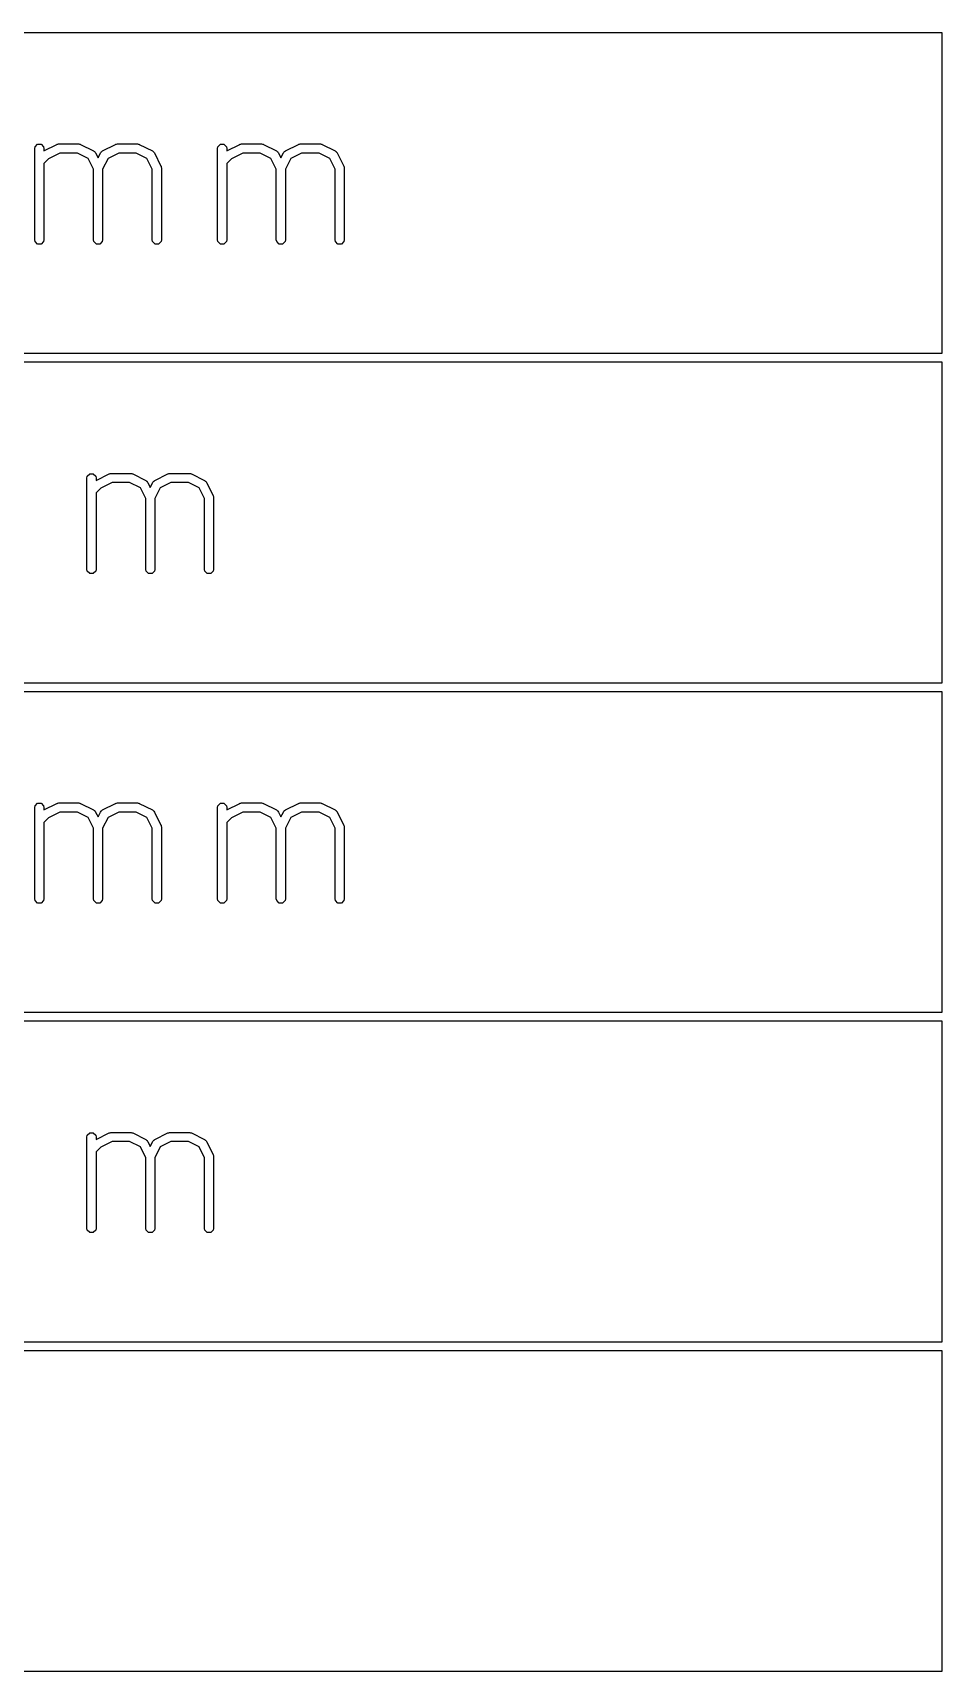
# Model space of a CAD drawing. Header units: inches. Extents: x -2.6 to 7.6, y 0.3 to 5.2.
# Drawn here: x 0.051 to 0.442, y 3.885 to 4.591 of the extents above; entities that cross this region are included whole.
import ezdxf

# ---------------------------------------------------------------- set-up
doc = ezdxf.new("R2010")
doc.units = ezdxf.units.IN
doc.header["$MEASUREMENT"] = 0
doc.layers.add('BLACK', color=250, linetype='CONTINUOUS')

msp = doc.modelspace()

# ---------------------------------------------------------------- linework, layer by layer
at = {"layer": 'BLACK', "linetype": 'CONTINUOUS'}
for p, q in [((0.44236, 4.59102), (-0.2888, 4.59102)), ((0.44236, 4.45299), (0.44236, 4.59102)), ((0.05153, 4.54117), (0.05168, 4.54193)), ((0.05153, 4.5018), (0.05153, 4.54117)), ((0.05168, 4.54193), (0.05275, 4.54299)), ((0.05275, 4.54299), (0.05425, 4.54299)), ((0.05425, 4.54299), (0.05532, 4.54193)), ((0.05532, 4.54193), (0.05547, 4.54117)), ((0.05547, 4.54014), (0.06106, 4.54293)), ((0.05547, 4.54117), (0.05547, 4.54014)), ((0.0624, 4.5392), (0.05748, 4.53674)), ((0.06106, 4.54293), (0.06115, 4.54296)), ((0.06115, 4.54296), (0.06118, 4.54299)), ((0.06118, 4.54299), (0.06149, 4.54305)), ((0.06149, 4.54305), (0.0618, 4.54314)), ((0.0618, 4.54314), (0.06184, 4.54312)), ((0.06184, 4.54312), (0.06194, 4.54314)), ((0.06194, 4.54314), (0.07037, 4.54314)), ((0.06991, 4.5392), (0.0624, 4.5392)), ((0.07453, 4.53689), (0.06991, 4.5392)), ((0.07037, 4.54314), (0.07047, 4.54312)), ((0.07047, 4.54312), (0.07051, 4.54314)), ((0.07051, 4.54314), (0.07082, 4.54305)), ((0.07082, 4.54305), (0.07113, 4.54299)), ((0.07113, 4.54299), (0.07116, 4.54296)), ((0.07116, 4.54296), (0.07125, 4.54293)), ((0.07125, 4.54293), (0.07688, 4.54012)), ((0.07688, 4.54012), (0.07719, 4.53988)), ((0.07719, 4.53988), (0.07729, 4.53985)), ((0.07729, 4.53985), (0.07737, 4.53974)), ((0.07737, 4.53974), (0.07749, 4.53965)), ((0.07749, 4.53965), (0.07752, 4.53955)), ((0.07752, 4.53955), (0.07776, 4.53924)), ((0.07776, 4.53924), (0.07881, 4.53714)), ((0.07881, 4.53714), (0.07986, 4.53924)), ((0.07986, 4.53924), (0.0801, 4.53955)), ((0.0801, 4.53955), (0.08014, 4.53965)), ((0.08014, 4.53965), (0.08025, 4.53974)), ((0.08025, 4.53974), (0.08033, 4.53985)), ((0.08033, 4.53985), (0.08043, 4.53988)), ((0.08043, 4.53988), (0.08074, 4.54012)), ((0.08074, 4.54012), (0.08637, 4.54293)), ((0.08771, 4.5392), (0.08309, 4.53689)), ((0.08637, 4.54293), (0.08646, 4.54296)), ((0.08646, 4.54296), (0.08649, 4.54299)), ((0.08649, 4.54299), (0.0868, 4.54305)), ((0.0868, 4.54305), (0.08711, 4.54314)), ((0.08711, 4.54314), (0.08715, 4.54312)), ((0.08715, 4.54312), (0.08725, 4.54314)), ((0.08725, 4.54314), (0.09568, 4.54314)), ((0.09522, 4.5392), (0.08771, 4.5392)), ((0.09984, 4.53689), (0.09522, 4.5392)), ((0.09568, 4.54314), (0.09578, 4.54312)), ((0.09578, 4.54312), (0.09582, 4.54314)), ((0.09582, 4.54314), (0.09613, 4.54305)), ((0.09613, 4.54305), (0.09644, 4.54299)), ((0.09644, 4.54299), (0.09647, 4.54296)), ((0.09647, 4.54296), (0.09656, 4.54293)), ((0.09656, 4.54293), (0.10219, 4.54012)), ((0.10219, 4.54012), (0.1025, 4.53988)), ((0.1025, 4.53988), (0.1026, 4.53985)), ((0.1026, 4.53985), (0.10268, 4.53974)), ((0.10268, 4.53974), (0.10279, 4.53965)), ((0.10279, 4.53965), (0.10283, 4.53955)), ((0.10283, 4.53955), (0.10307, 4.53924)), ((0.10307, 4.53924), (0.10588, 4.53362)), ((0.13027, 4.54117), (0.13042, 4.54193)), ((0.13027, 4.5018), (0.13027, 4.54117)), ((0.13042, 4.54193), (0.13149, 4.54299)), ((0.13149, 4.54299), (0.13299, 4.54299)), ((0.13299, 4.54299), (0.13406, 4.54193)), ((0.13406, 4.54193), (0.13421, 4.54117)), ((0.13421, 4.54014), (0.1398, 4.54293)), ((0.13421, 4.54117), (0.13421, 4.54014)), ((0.14114, 4.5392), (0.13622, 4.53674)), ((0.1398, 4.54293), (0.13989, 4.54296)), ((0.13989, 4.54296), (0.13992, 4.54299)), ((0.13992, 4.54299), (0.14023, 4.54305)), ((0.14023, 4.54305), (0.14054, 4.54314)), ((0.14054, 4.54314), (0.14058, 4.54312)), ((0.14058, 4.54312), (0.14068, 4.54314)), ((0.14068, 4.54314), (0.14911, 4.54314)), ((0.14865, 4.5392), (0.14114, 4.5392)), ((0.15327, 4.53689), (0.14865, 4.5392)), ((0.14911, 4.54314), (0.14921, 4.54312)), ((0.14921, 4.54312), (0.14925, 4.54314)), ((0.14925, 4.54314), (0.14956, 4.54305)), ((0.14956, 4.54305), (0.14987, 4.54299)), ((0.14987, 4.54299), (0.1499, 4.54296)), ((0.1499, 4.54296), (0.14999, 4.54293)), ((0.14999, 4.54293), (0.15562, 4.54012)), ((0.15562, 4.54012), (0.15593, 4.53988)), ((0.15593, 4.53988), (0.15603, 4.53985)), ((0.15603, 4.53985), (0.15611, 4.53974)), ((0.15611, 4.53974), (0.15623, 4.53965)), ((0.15623, 4.53965), (0.15626, 4.53955)), ((0.15626, 4.53955), (0.1565, 4.53924)), ((0.1565, 4.53924), (0.15755, 4.53714)), ((0.15755, 4.53714), (0.1586, 4.53924)), ((0.1586, 4.53924), (0.15884, 4.53955)), ((0.15884, 4.53955), (0.15888, 4.53965)), ((0.15888, 4.53965), (0.15899, 4.53974)), ((0.15899, 4.53974), (0.15907, 4.53985)), ((0.15907, 4.53985), (0.15917, 4.53988)), ((0.15917, 4.53988), (0.15948, 4.54012)), ((0.15948, 4.54012), (0.16511, 4.54293)), ((0.16645, 4.5392), (0.16183, 4.53689)), ((0.16511, 4.54293), (0.1652, 4.54296)), ((0.1652, 4.54296), (0.16523, 4.54299)), ((0.16523, 4.54299), (0.16554, 4.54305)), ((0.16554, 4.54305), (0.16585, 4.54314)), ((0.16585, 4.54314), (0.16589, 4.54312)), ((0.16589, 4.54312), (0.16599, 4.54314)), ((0.16599, 4.54314), (0.17442, 4.54314)), ((0.17396, 4.5392), (0.16645, 4.5392)), ((0.17858, 4.53689), (0.17396, 4.5392)), ((0.17442, 4.54314), (0.17452, 4.54312)), ((0.17452, 4.54312), (0.17456, 4.54314)), ((0.17456, 4.54314), (0.17487, 4.54305)), ((0.17487, 4.54305), (0.17518, 4.54299)), ((0.17518, 4.54299), (0.17521, 4.54296)), ((0.17521, 4.54296), (0.1753, 4.54293)), ((0.1753, 4.54293), (0.18093, 4.54012)), ((0.18093, 4.54012), (0.18124, 4.53988)), ((0.18124, 4.53988), (0.18134, 4.53985)), ((0.18134, 4.53985), (0.18142, 4.53974)), ((0.18142, 4.53974), (0.18153, 4.53965)), ((0.18153, 4.53965), (0.18157, 4.53955)), ((0.18157, 4.53955), (0.18181, 4.53924)), ((0.18181, 4.53924), (0.18462, 4.53362)), ((0.05748, 4.53674), (0.05547, 4.53473)), ((0.05547, 4.53473), (0.05547, 4.5018)), ((0.07684, 4.53227), (0.07453, 4.53689)), ((0.07684, 4.5018), (0.07684, 4.53227)), ((0.08309, 4.53689), (0.08078, 4.53227)), ((0.08078, 4.53227), (0.08078, 4.5018)), ((0.10215, 4.53227), (0.09984, 4.53689)), ((0.10215, 4.5018), (0.10215, 4.53227)), ((0.10588, 4.53362), (0.10591, 4.53352)), ((0.10591, 4.53352), (0.10594, 4.53349)), ((0.10594, 4.53349), (0.106, 4.53318)), ((0.106, 4.53318), (0.10608, 4.53288)), ((0.10608, 4.53288), (0.10607, 4.53283)), ((0.10607, 4.53283), (0.10609, 4.53274)), ((0.10609, 4.53274), (0.10609, 4.5018)), ((0.13622, 4.53674), (0.13421, 4.53473)), ((0.13421, 4.53473), (0.13421, 4.5018)), ((0.15558, 4.53227), (0.15327, 4.53689)), ((0.15558, 4.5018), (0.15558, 4.53227)), ((0.16183, 4.53689), (0.15952, 4.53227)), ((0.15952, 4.53227), (0.15952, 4.5018)), ((0.18089, 4.53227), (0.17858, 4.53689)), ((0.18089, 4.5018), (0.18089, 4.53227)), ((0.18462, 4.53362), (0.18465, 4.53352)), ((0.18465, 4.53352), (0.18468, 4.53349)), ((0.18468, 4.53349), (0.18474, 4.53318)), ((0.18474, 4.53318), (0.18482, 4.53288)), ((0.18482, 4.53288), (0.18481, 4.53283)), ((0.18481, 4.53283), (0.18483, 4.53274)), ((0.18483, 4.53274), (0.18483, 4.5018)), ((0.05168, 4.50105), (0.05153, 4.5018)), ((0.05275, 4.49998), (0.05168, 4.50105)), ((0.05425, 4.49998), (0.05275, 4.49998)), ((0.05532, 4.50105), (0.05425, 4.49998)), ((0.05547, 4.5018), (0.05532, 4.50105)), ((0.07699, 4.50105), (0.07684, 4.5018)), ((0.07806, 4.49998), (0.07699, 4.50105)), ((0.07956, 4.49998), (0.07806, 4.49998)), ((0.08063, 4.50105), (0.07956, 4.49998)), ((0.08078, 4.5018), (0.08063, 4.50105)), ((0.1023, 4.50105), (0.10215, 4.5018)), ((0.10337, 4.49998), (0.1023, 4.50105)), ((0.10487, 4.49998), (0.10337, 4.49998)), ((0.10594, 4.50105), (0.10487, 4.49998)), ((0.10609, 4.5018), (0.10594, 4.50105)), ((0.13042, 4.50105), (0.13027, 4.5018)), ((0.13149, 4.49998), (0.13042, 4.50105)), ((0.13299, 4.49998), (0.13149, 4.49998)), ((0.13406, 4.50105), (0.13299, 4.49998)), ((0.13421, 4.5018), (0.13406, 4.50105)), ((0.15573, 4.50105), (0.15558, 4.5018)), ((0.1568, 4.49998), (0.15573, 4.50105)), ((0.1583, 4.49998), (0.1568, 4.49998)), ((0.15937, 4.50105), (0.1583, 4.49998)), ((0.15952, 4.5018), (0.15937, 4.50105)), ((0.18104, 4.50105), (0.18089, 4.5018)), ((0.18211, 4.49998), (0.18104, 4.50105)), ((0.18361, 4.49998), (0.18211, 4.49998)), ((0.18468, 4.50105), (0.18361, 4.49998)), ((0.18483, 4.5018), (0.18468, 4.50105)), ((-0.2888, 4.45299), (0.44236, 4.45299)), ((0.44236, 4.44906), (-0.2888, 4.44906)), ((0.44236, 4.31102), (0.44236, 4.44906)), ((0.07403, 4.3992), (0.07418, 4.39996)), ((0.07403, 4.35983), (0.07403, 4.3992)), ((0.07418, 4.39996), (0.07525, 4.40102)), ((0.07525, 4.40102), (0.07675, 4.40102)), ((0.07675, 4.40102), (0.07782, 4.39996)), ((0.07782, 4.39996), (0.07797, 4.3992)), ((0.07797, 4.39817), (0.08355, 4.40096)), ((0.07797, 4.3992), (0.07797, 4.39817)), ((0.08355, 4.40096), (0.08365, 4.40099)), ((0.08365, 4.40099), (0.08368, 4.40102)), ((0.08368, 4.40102), (0.08399, 4.40108)), ((0.08399, 4.40108), (0.0843, 4.40117)), ((0.0843, 4.40117), (0.08434, 4.40115)), ((0.08434, 4.40115), (0.08443, 4.40117)), ((0.08443, 4.40117), (0.09287, 4.40117)), ((0.09287, 4.40117), (0.09297, 4.40115)), ((0.09297, 4.40115), (0.09301, 4.40117)), ((0.09301, 4.40117), (0.09331, 4.40108)), ((0.09331, 4.40108), (0.09362, 4.40102)), ((0.09362, 4.40102), (0.09366, 4.40099)), ((0.09366, 4.40099), (0.09375, 4.40096)), ((0.09375, 4.40096), (0.09938, 4.39815)), ((0.09938, 4.39815), (0.09969, 4.39791)), ((0.09969, 4.39791), (0.09979, 4.39788)), ((0.09979, 4.39788), (0.09987, 4.39777)), ((0.10274, 4.39777), (0.10283, 4.39788)), ((0.10283, 4.39788), (0.10293, 4.39791)), ((0.10293, 4.39791), (0.10324, 4.39815)), ((0.10324, 4.39815), (0.10886, 4.40096)), ((0.10886, 4.40096), (0.10896, 4.40099)), ((0.10896, 4.40099), (0.10899, 4.40102)), ((0.10899, 4.40102), (0.1093, 4.40108)), ((0.1093, 4.40108), (0.1096, 4.40117)), ((0.1096, 4.40117), (0.10965, 4.40115)), ((0.10965, 4.40115), (0.10974, 4.40117)), ((0.10974, 4.40117), (0.11818, 4.40117)), ((0.11818, 4.40117), (0.11828, 4.40115)), ((0.11828, 4.40115), (0.11832, 4.40117)), ((0.11832, 4.40117), (0.11862, 4.40108)), ((0.11862, 4.40108), (0.11893, 4.40102)), ((0.11893, 4.40102), (0.11897, 4.40099)), ((0.11897, 4.40099), (0.11906, 4.40096)), ((0.11906, 4.40096), (0.12469, 4.39815)), ((0.12469, 4.39815), (0.12499, 4.39791)), ((0.12499, 4.39791), (0.12509, 4.39788)), ((0.12509, 4.39788), (0.12518, 4.39777)), ((0.07998, 4.39477), (0.07797, 4.39276)), ((0.07797, 4.39276), (0.07797, 4.35983)), ((0.0849, 4.39724), (0.07998, 4.39477)), ((0.09241, 4.39724), (0.0849, 4.39724)), ((0.09703, 4.39492), (0.09241, 4.39724)), ((0.09934, 4.3903), (0.09703, 4.39492)), ((0.09987, 4.39777), (0.09998, 4.39768)), ((0.09998, 4.39768), (0.10002, 4.39758)), ((0.10002, 4.39758), (0.10026, 4.39727)), ((0.10026, 4.39727), (0.10131, 4.39517)), ((0.10131, 4.39517), (0.10236, 4.39727)), ((0.10236, 4.39727), (0.1026, 4.39758)), ((0.1026, 4.39758), (0.10263, 4.39768)), ((0.10263, 4.39768), (0.10274, 4.39777)), ((0.10559, 4.39492), (0.10328, 4.3903)), ((0.11021, 4.39724), (0.10559, 4.39492)), ((0.11772, 4.39724), (0.11021, 4.39724)), ((0.12234, 4.39492), (0.11772, 4.39724)), ((0.12465, 4.3903), (0.12234, 4.39492)), ((0.12518, 4.39777), (0.12529, 4.39768)), ((0.12529, 4.39768), (0.12533, 4.39758)), ((0.12533, 4.39758), (0.12557, 4.39727)), ((0.12557, 4.39727), (0.12838, 4.39165)), ((0.12838, 4.39165), (0.1284, 4.39155)), ((0.1284, 4.39155), (0.12844, 4.39152)), ((0.12844, 4.39152), (0.1285, 4.39121)), ((0.1285, 4.39121), (0.12858, 4.39091)), ((0.12858, 4.39091), (0.12857, 4.39086)), ((0.12857, 4.39086), (0.12859, 4.39077)), ((0.12859, 4.39077), (0.12859, 4.35983)), ((0.09934, 4.35983), (0.09934, 4.3903)), ((0.10328, 4.3903), (0.10328, 4.35983)), ((0.12465, 4.35983), (0.12465, 4.3903)), ((0.07418, 4.35908), (0.07403, 4.35983)), ((0.07525, 4.35801), (0.07418, 4.35908)), ((0.07675, 4.35801), (0.07525, 4.35801)), ((0.07782, 4.35908), (0.07675, 4.35801)), ((0.07797, 4.35983), (0.07782, 4.35908)), ((0.09949, 4.35908), (0.09934, 4.35983)), ((0.10055, 4.35801), (0.09949, 4.35908)), ((0.10206, 4.35801), (0.10055, 4.35801)), ((0.10313, 4.35908), (0.10206, 4.35801)), ((0.10328, 4.35983), (0.10313, 4.35908)), ((0.1248, 4.35908), (0.12465, 4.35983)), ((0.12586, 4.35801), (0.1248, 4.35908)), ((0.12737, 4.35801), (0.12586, 4.35801)), ((0.12844, 4.35908), (0.12737, 4.35801)), ((0.12859, 4.35983), (0.12844, 4.35908)), ((-0.2888, 4.31102), (0.44236, 4.31102)), ((0.44236, 4.30709), (-0.2888, 4.30709)), ((0.44236, 4.16906), (0.44236, 4.30709)), ((0.05153, 4.25724), (0.05168, 4.25799)), ((0.05153, 4.21787), (0.05153, 4.25724)), ((0.05168, 4.25799), (0.05275, 4.25905)), ((0.05275, 4.25905), (0.05425, 4.25905)), ((0.05425, 4.25905), (0.05532, 4.25799)), ((0.05532, 4.25799), (0.05547, 4.25724)), ((0.05547, 4.2562), (0.06106, 4.259)), ((0.05547, 4.25724), (0.05547, 4.2562)), ((0.06106, 4.259), (0.06115, 4.25902)), ((0.06115, 4.25902), (0.06118, 4.25905)), ((0.06118, 4.25905), (0.06149, 4.25912)), ((0.06149, 4.25912), (0.0618, 4.2592)), ((0.0618, 4.2592), (0.06184, 4.25918)), ((0.06184, 4.25918), (0.06194, 4.2592)), ((0.06194, 4.2592), (0.07037, 4.2592)), ((0.07037, 4.2592), (0.07047, 4.25918)), ((0.07047, 4.25918), (0.07051, 4.2592)), ((0.07051, 4.2592), (0.07082, 4.25912)), ((0.07082, 4.25912), (0.07113, 4.25905)), ((0.07113, 4.25905), (0.07116, 4.25902)), ((0.07116, 4.25902), (0.07125, 4.259)), ((0.07125, 4.259), (0.07688, 4.25618)), ((0.08074, 4.25618), (0.08637, 4.259)), ((0.08637, 4.259), (0.08646, 4.25902)), ((0.08646, 4.25902), (0.08649, 4.25905)), ((0.08649, 4.25905), (0.0868, 4.25912)), ((0.0868, 4.25912), (0.08711, 4.2592)), ((0.08711, 4.2592), (0.08715, 4.25918)), ((0.08715, 4.25918), (0.08725, 4.2592)), ((0.08725, 4.2592), (0.09568, 4.2592)), ((0.09568, 4.2592), (0.09578, 4.25918)), ((0.09578, 4.25918), (0.09582, 4.2592)), ((0.09582, 4.2592), (0.09613, 4.25912)), ((0.09613, 4.25912), (0.09644, 4.25905)), ((0.09644, 4.25905), (0.09647, 4.25902)), ((0.09647, 4.25902), (0.09656, 4.259)), ((0.09656, 4.259), (0.10219, 4.25618)), ((0.13027, 4.25724), (0.13042, 4.25799)), ((0.13027, 4.21787), (0.13027, 4.25724)), ((0.13042, 4.25799), (0.13149, 4.25905)), ((0.13149, 4.25905), (0.13299, 4.25905)), ((0.13299, 4.25905), (0.13406, 4.25799)), ((0.13406, 4.25799), (0.13421, 4.25724)), ((0.13421, 4.2562), (0.1398, 4.259)), ((0.13421, 4.25724), (0.13421, 4.2562)), ((0.1398, 4.259), (0.13989, 4.25902)), ((0.13989, 4.25902), (0.13992, 4.25905)), ((0.13992, 4.25905), (0.14023, 4.25912)), ((0.14023, 4.25912), (0.14054, 4.2592)), ((0.14054, 4.2592), (0.14058, 4.25918)), ((0.14058, 4.25918), (0.14068, 4.2592)), ((0.14068, 4.2592), (0.14911, 4.2592)), ((0.14911, 4.2592), (0.14921, 4.25918)), ((0.14921, 4.25918), (0.14925, 4.2592)), ((0.14925, 4.2592), (0.14956, 4.25912)), ((0.14956, 4.25912), (0.14987, 4.25905)), ((0.14987, 4.25905), (0.1499, 4.25902)), ((0.1499, 4.25902), (0.14999, 4.259)), ((0.14999, 4.259), (0.15562, 4.25618)), ((0.15948, 4.25618), (0.16511, 4.259)), ((0.16511, 4.259), (0.1652, 4.25902)), ((0.1652, 4.25902), (0.16523, 4.25905)), ((0.16523, 4.25905), (0.16554, 4.25912)), ((0.16554, 4.25912), (0.16585, 4.2592)), ((0.16585, 4.2592), (0.16589, 4.25918)), ((0.16589, 4.25918), (0.16599, 4.2592)), ((0.16599, 4.2592), (0.17442, 4.2592)), ((0.17442, 4.2592), (0.17452, 4.25918)), ((0.17452, 4.25918), (0.17456, 4.2592)), ((0.17456, 4.2592), (0.17487, 4.25912)), ((0.17487, 4.25912), (0.17518, 4.25905)), ((0.17518, 4.25905), (0.17521, 4.25902)), ((0.17521, 4.25902), (0.1753, 4.259)), ((0.1753, 4.259), (0.18093, 4.25618)), ((0.05748, 4.25281), (0.05547, 4.2508)), ((0.05547, 4.2508), (0.05547, 4.21787)), ((0.0624, 4.25527), (0.05748, 4.25281)), ((0.06991, 4.25527), (0.0624, 4.25527)), ((0.07453, 4.25296), (0.06991, 4.25527)), ((0.07684, 4.24833), (0.07453, 4.25296)), ((0.07688, 4.25618), (0.07719, 4.25594)), ((0.07719, 4.25594), (0.07729, 4.25591)), ((0.07729, 4.25591), (0.07737, 4.2558)), ((0.07737, 4.2558), (0.07749, 4.25571)), ((0.07749, 4.25571), (0.07752, 4.25561)), ((0.07752, 4.25561), (0.07776, 4.2553)), ((0.07776, 4.2553), (0.07881, 4.2532)), ((0.07881, 4.2532), (0.07986, 4.2553)), ((0.07986, 4.2553), (0.0801, 4.25561)), ((0.0801, 4.25561), (0.08014, 4.25571)), ((0.08014, 4.25571), (0.08025, 4.2558)), ((0.08025, 4.2558), (0.08033, 4.25591)), ((0.08033, 4.25591), (0.08043, 4.25594)), ((0.08043, 4.25594), (0.08074, 4.25618)), ((0.08309, 4.25296), (0.08078, 4.24833)), ((0.08771, 4.25527), (0.08309, 4.25296)), ((0.09522, 4.25527), (0.08771, 4.25527)), ((0.09984, 4.25296), (0.09522, 4.25527)), ((0.10215, 4.24833), (0.09984, 4.25296)), ((0.10219, 4.25618), (0.1025, 4.25594)), ((0.1025, 4.25594), (0.1026, 4.25591)), ((0.1026, 4.25591), (0.10268, 4.2558)), ((0.10268, 4.2558), (0.10279, 4.25571)), ((0.10279, 4.25571), (0.10283, 4.25561)), ((0.10283, 4.25561), (0.10307, 4.2553)), ((0.10307, 4.2553), (0.10588, 4.24968)), ((0.10588, 4.24968), (0.10591, 4.24958)), ((0.10591, 4.24958), (0.10594, 4.24955)), ((0.10594, 4.24955), (0.106, 4.24924)), ((0.13622, 4.25281), (0.13421, 4.2508)), ((0.13421, 4.2508), (0.13421, 4.21787)), ((0.14114, 4.25527), (0.13622, 4.25281)), ((0.14865, 4.25527), (0.14114, 4.25527)), ((0.15327, 4.25296), (0.14865, 4.25527)), ((0.15558, 4.24833), (0.15327, 4.25296)), ((0.15562, 4.25618), (0.15593, 4.25594)), ((0.15593, 4.25594), (0.15603, 4.25591)), ((0.15603, 4.25591), (0.15611, 4.2558)), ((0.15611, 4.2558), (0.15623, 4.25571)), ((0.15623, 4.25571), (0.15626, 4.25561)), ((0.15626, 4.25561), (0.1565, 4.2553)), ((0.1565, 4.2553), (0.15755, 4.2532)), ((0.15755, 4.2532), (0.1586, 4.2553)), ((0.1586, 4.2553), (0.15884, 4.25561)), ((0.15884, 4.25561), (0.15888, 4.25571)), ((0.15888, 4.25571), (0.15899, 4.2558)), ((0.15899, 4.2558), (0.15907, 4.25591)), ((0.15907, 4.25591), (0.15917, 4.25594)), ((0.15917, 4.25594), (0.15948, 4.25618)), ((0.16183, 4.25296), (0.15952, 4.24833)), ((0.16645, 4.25527), (0.16183, 4.25296)), ((0.17396, 4.25527), (0.16645, 4.25527)), ((0.17858, 4.25296), (0.17396, 4.25527)), ((0.18089, 4.24833), (0.17858, 4.25296)), ((0.18093, 4.25618), (0.18124, 4.25594)), ((0.18124, 4.25594), (0.18134, 4.25591)), ((0.18134, 4.25591), (0.18142, 4.2558)), ((0.18142, 4.2558), (0.18153, 4.25571)), ((0.18153, 4.25571), (0.18157, 4.25561)), ((0.18157, 4.25561), (0.18181, 4.2553)), ((0.18181, 4.2553), (0.18462, 4.24968)), ((0.18462, 4.24968), (0.18465, 4.24958)), ((0.18465, 4.24958), (0.18468, 4.24955)), ((0.18468, 4.24955), (0.18474, 4.24924)), ((0.07684, 4.21787), (0.07684, 4.24833)), ((0.08078, 4.24833), (0.08078, 4.21787)), ((0.10215, 4.21787), (0.10215, 4.24833)), ((0.106, 4.24924), (0.10608, 4.24894)), ((0.10608, 4.24894), (0.10607, 4.2489)), ((0.10607, 4.2489), (0.10609, 4.2488)), ((0.10609, 4.2488), (0.10609, 4.21787)), ((0.15558, 4.21787), (0.15558, 4.24833)), ((0.15952, 4.24833), (0.15952, 4.21787)), ((0.18089, 4.21787), (0.18089, 4.24833)), ((0.18474, 4.24924), (0.18482, 4.24894)), ((0.18482, 4.24894), (0.18481, 4.2489)), ((0.18481, 4.2489), (0.18483, 4.2488)), ((0.18483, 4.2488), (0.18483, 4.21787)), ((0.05168, 4.21711), (0.05153, 4.21787)), ((0.05275, 4.21605), (0.05168, 4.21711)), ((0.05425, 4.21605), (0.05275, 4.21605)), ((0.05532, 4.21711), (0.05425, 4.21605)), ((0.05547, 4.21787), (0.05532, 4.21711)), ((0.07699, 4.21711), (0.07684, 4.21787)), ((0.07806, 4.21605), (0.07699, 4.21711)), ((0.07956, 4.21605), (0.07806, 4.21605)), ((0.08063, 4.21711), (0.07956, 4.21605)), ((0.08078, 4.21787), (0.08063, 4.21711)), ((0.1023, 4.21711), (0.10215, 4.21787)), ((0.10337, 4.21605), (0.1023, 4.21711)), ((0.10487, 4.21605), (0.10337, 4.21605)), ((0.10594, 4.21711), (0.10487, 4.21605)), ((0.10609, 4.21787), (0.10594, 4.21711)), ((0.13042, 4.21711), (0.13027, 4.21787)), ((0.13149, 4.21605), (0.13042, 4.21711)), ((0.13299, 4.21605), (0.13149, 4.21605)), ((0.13406, 4.21711), (0.13299, 4.21605)), ((0.13421, 4.21787), (0.13406, 4.21711)), ((0.15573, 4.21711), (0.15558, 4.21787)), ((0.1568, 4.21605), (0.15573, 4.21711)), ((0.1583, 4.21605), (0.1568, 4.21605)), ((0.15937, 4.21711), (0.1583, 4.21605)), ((0.15952, 4.21787), (0.15937, 4.21711)), ((0.18104, 4.21711), (0.18089, 4.21787)), ((0.18211, 4.21605), (0.18104, 4.21711)), ((0.18361, 4.21605), (0.18211, 4.21605)), ((0.18468, 4.21711), (0.18361, 4.21605)), ((0.18483, 4.21787), (0.18468, 4.21711)), ((-0.2888, 4.16906), (0.44236, 4.16906)), ((0.44236, 4.16512), (-0.2888, 4.16512)), ((0.44236, 4.02709), (0.44236, 4.16512)), ((0.07403, 4.11527), (0.07418, 4.11602)), ((0.07418, 4.11602), (0.07525, 4.11709)), ((0.07525, 4.11709), (0.07675, 4.11709)), ((0.07675, 4.11709), (0.07782, 4.11602)), ((0.07782, 4.11602), (0.07797, 4.11527)), ((0.07797, 4.11423), (0.08355, 4.11703)), ((0.08355, 4.11703), (0.08365, 4.11705)), ((0.08365, 4.11705), (0.08368, 4.11709)), ((0.08368, 4.11709), (0.08399, 4.11715)), ((0.08399, 4.11715), (0.0843, 4.11723)), ((0.0843, 4.11723), (0.08434, 4.11722)), ((0.08434, 4.11722), (0.08443, 4.11724)), ((0.08443, 4.11724), (0.09287, 4.11724)), ((0.09287, 4.11724), (0.09297, 4.11722)), ((0.09297, 4.11722), (0.09301, 4.11723)), ((0.09301, 4.11723), (0.09331, 4.11715)), ((0.09331, 4.11715), (0.09362, 4.11709)), ((0.09362, 4.11709), (0.09366, 4.11705)), ((0.09366, 4.11705), (0.09375, 4.11703)), ((0.09375, 4.11703), (0.09938, 4.11422)), ((0.10324, 4.11422), (0.10886, 4.11703)), ((0.10886, 4.11703), (0.10896, 4.11705)), ((0.10896, 4.11705), (0.10899, 4.11709)), ((0.10899, 4.11709), (0.1093, 4.11715)), ((0.1093, 4.11715), (0.1096, 4.11723)), ((0.1096, 4.11723), (0.10965, 4.11722)), ((0.10965, 4.11722), (0.10974, 4.11724)), ((0.10974, 4.11724), (0.11818, 4.11724)), ((0.11818, 4.11724), (0.11828, 4.11722)), ((0.11828, 4.11722), (0.11832, 4.11723)), ((0.11832, 4.11723), (0.11862, 4.11715)), ((0.11862, 4.11715), (0.11893, 4.11709)), ((0.11893, 4.11709), (0.11897, 4.11705)), ((0.11897, 4.11705), (0.11906, 4.11703)), ((0.11906, 4.11703), (0.12469, 4.11422)), ((0.07403, 4.0759), (0.07403, 4.11527)), ((0.07797, 4.11527), (0.07797, 4.11423)), ((0.07998, 4.11084), (0.07797, 4.10883)), ((0.07797, 4.10883), (0.07797, 4.0759)), ((0.0849, 4.1133), (0.07998, 4.11084)), ((0.09241, 4.1133), (0.0849, 4.1133)), ((0.09703, 4.11099), (0.09241, 4.1133)), ((0.09934, 4.10637), (0.09703, 4.11099)), ((0.09938, 4.11422), (0.09969, 4.11397)), ((0.09969, 4.11397), (0.09979, 4.11394)), ((0.09979, 4.11394), (0.09987, 4.11383)), ((0.09987, 4.11383), (0.09998, 4.11374)), ((0.09998, 4.11374), (0.10002, 4.11364)), ((0.10002, 4.11364), (0.10026, 4.11333)), ((0.10026, 4.11333), (0.10131, 4.11123)), ((0.10131, 4.11123), (0.10236, 4.11333)), ((0.10236, 4.11333), (0.1026, 4.11364)), ((0.1026, 4.11364), (0.10263, 4.11374)), ((0.10263, 4.11374), (0.10274, 4.11383)), ((0.10274, 4.11383), (0.10283, 4.11394)), ((0.10283, 4.11394), (0.10293, 4.11397)), ((0.10293, 4.11397), (0.10324, 4.11422)), ((0.10559, 4.11099), (0.10328, 4.10637)), ((0.11021, 4.1133), (0.10559, 4.11099)), ((0.11772, 4.1133), (0.11021, 4.1133)), ((0.12234, 4.11099), (0.11772, 4.1133)), ((0.12465, 4.10637), (0.12234, 4.11099)), ((0.12469, 4.11422), (0.12499, 4.11397)), ((0.12499, 4.11397), (0.12509, 4.11394)), ((0.12509, 4.11394), (0.12518, 4.11383)), ((0.12518, 4.11383), (0.12529, 4.11374)), ((0.12529, 4.11374), (0.12533, 4.11364)), ((0.12533, 4.11364), (0.12557, 4.11333)), ((0.12557, 4.11333), (0.12838, 4.10771)), ((0.09934, 4.0759), (0.09934, 4.10637)), ((0.10328, 4.10637), (0.10328, 4.0759)), ((0.12465, 4.0759), (0.12465, 4.10637)), ((0.12838, 4.10771), (0.1284, 4.10762)), ((0.1284, 4.10762), (0.12844, 4.10758)), ((0.12844, 4.10758), (0.1285, 4.10727)), ((0.1285, 4.10727), (0.12858, 4.10697)), ((0.12858, 4.10697), (0.12857, 4.10693)), ((0.12857, 4.10693), (0.12859, 4.10683)), ((0.12859, 4.10683), (0.12859, 4.0759)), ((0.07418, 4.07514), (0.07403, 4.0759)), ((0.07525, 4.07408), (0.07418, 4.07514)), ((0.07675, 4.07408), (0.07525, 4.07408)), ((0.07782, 4.07514), (0.07675, 4.07408)), ((0.07797, 4.0759), (0.07782, 4.07514)), ((0.09949, 4.07514), (0.09934, 4.0759)), ((0.10055, 4.07408), (0.09949, 4.07514)), ((0.10206, 4.07408), (0.10055, 4.07408)), ((0.10313, 4.07514), (0.10206, 4.07408)), ((0.10328, 4.0759), (0.10313, 4.07514)), ((0.1248, 4.07514), (0.12465, 4.0759)), ((0.12586, 4.07408), (0.1248, 4.07514)), ((0.12737, 4.07408), (0.12586, 4.07408)), ((0.12844, 4.07514), (0.12737, 4.07408)), ((0.12859, 4.0759), (0.12844, 4.07514)), ((-0.2888, 4.02709), (0.44236, 4.02709)), ((0.44236, 4.02315), (-0.2888, 4.02315)), ((0.44236, 3.88512), (0.44236, 4.02315)), ((-0.2888, 3.88512), (0.44236, 3.88512))]:
    msp.add_line(p, q, dxfattribs=at)

doc.saveas('drawing.dxf')
